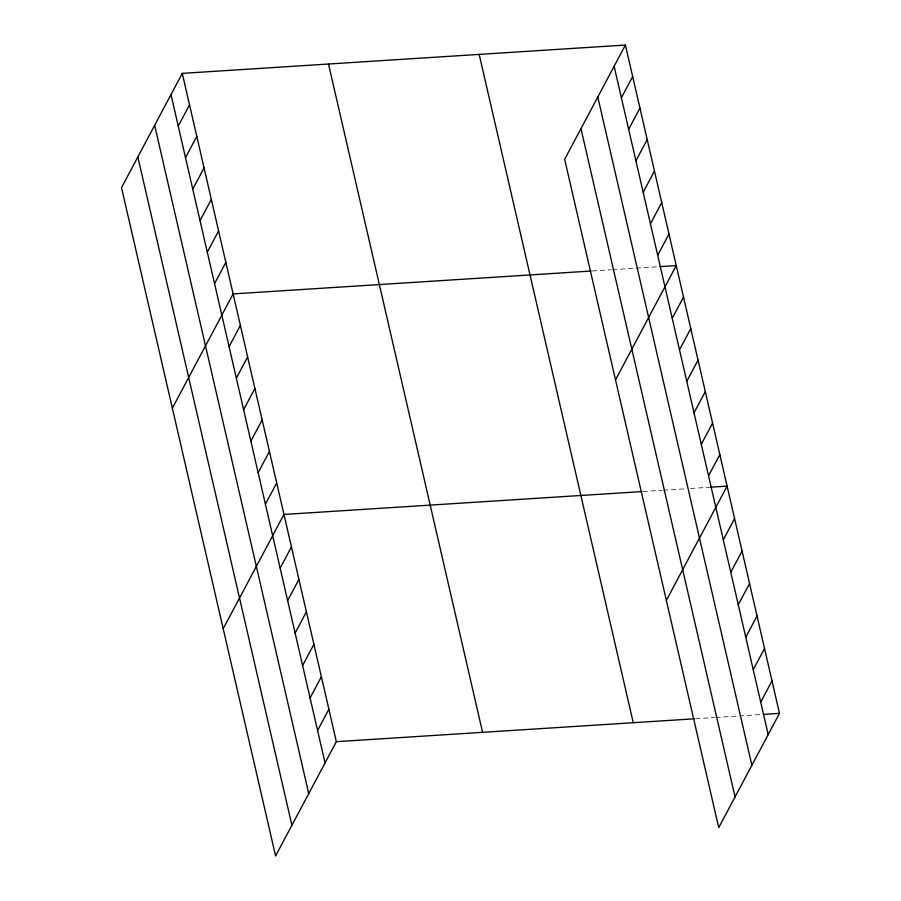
<?xml version="1.0" encoding="UTF-8"?>
<svg xmlns="http://www.w3.org/2000/svg" width="901" height="901" viewBox="0 0 901 901"><rect width="100%" height="100%" fill="white"/><g stroke="black" fill="none" stroke-linecap="round" stroke-linejoin="round"><path stroke-width="0.68" stroke-dasharray="4.5 3.38" d="M592.306 270.953L611.261 269.748M612.612 269.658L658.654 266.719M643.145 491.495L662.111 490.29M663.463 490.2L686.483 488.736M690.538 488.477L709.504 487.261M695.538 718.728L714.493 717.511M715.845 717.433L761.886 714.482"/><path stroke-width="1.35" d="M182.272 73.375L121.511 187.645L275.593 855.95L336.343 741.681L182.272 73.375L625.407 45.05L779.489 713.355L718.728 827.625L564.657 159.319L625.407 45.05M178.24 126.106L189.525 104.876M185.505 157.619L196.79 136.389M192.769 189.12L204.054 167.89M200.033 220.632L211.318 199.403M207.298 252.134L218.583 230.904M214.562 283.635L225.847 262.416M172.361 408.187L233.111 293.917L590.955 271.043M229.091 346.648L240.376 325.419M236.355 378.161L247.64 356.931M243.619 409.662L254.904 388.432M250.883 441.175L262.168 419.945M258.148 472.676L269.433 451.446M265.412 504.177L276.697 482.959M223.2 628.729L283.961 514.46L641.794 491.586M280.155 568.148L291.44 546.918M287.644 600.607L298.929 579.377M295.123 633.065L306.408 611.847M302.612 665.535L313.897 644.305M621.386 97.781L632.671 76.551M310.09 697.993L321.375 676.764M628.65 129.293L639.935 108.064M317.58 730.452L328.865 709.222M635.915 160.795L647.2 139.565M643.179 192.307L654.464 171.077M650.443 223.808L661.728 202.579M657.707 255.31L668.992 234.091M615.496 379.862L676.257 265.592L660.005 266.628M672.236 318.323L683.521 297.093M679.5 349.836L690.785 328.606M686.753 381.337L698.05 360.107M694.018 412.849L705.314 391.62M701.282 444.351L712.578 423.121M708.546 475.852L719.843 454.633M666.346 600.404L727.096 486.135L710.855 487.171M723.3 539.823L734.585 518.593M730.779 572.281L742.064 551.052M738.268 604.751L749.553 583.521M745.746 637.21L757.031 615.98M753.236 669.668L764.521 648.438M760.714 702.127L771.999 680.897M336.343 741.681L694.187 718.818M763.237 714.403L779.489 713.355M614.122 66.28L768.204 734.585M597.791 96.981L751.873 765.287M580.976 128.618L735.058 796.923M479.174 54.398L633.257 722.703M328.505 64.027L482.587 732.333M170.976 94.605L325.058 762.91M154.657 125.307L308.739 793.612M137.83 156.932L291.913 825.248"/></g></svg>
